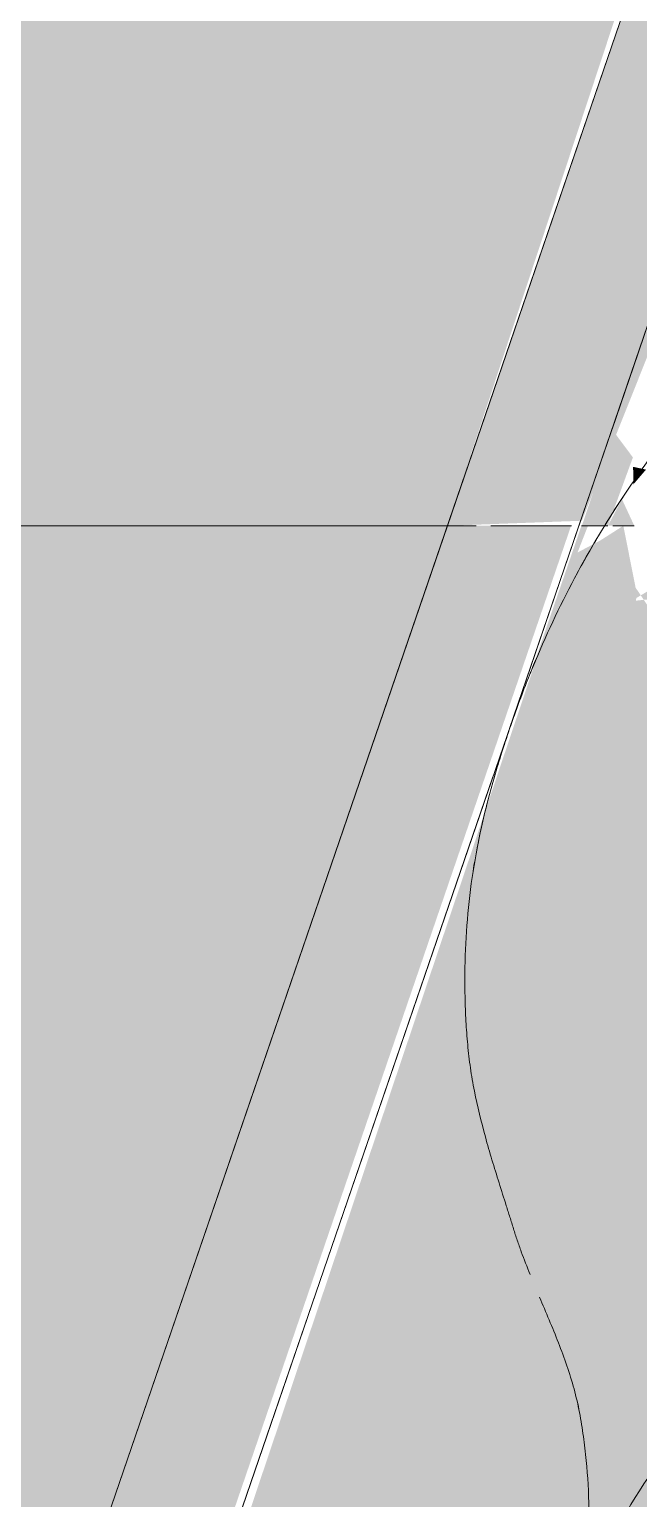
# Model space of a CAD drawing. Header units: millimetres. Extents: x 63432 to 177405, y -1987 to 27578.
# Drawn here: x 161818.91 to 161828.22, y 8824.64 to 8847.08 of the extents above; entities that cross this region are included whole.
import ezdxf

# ---------------------------------------------------------------- set-up
doc = ezdxf.new("R2010")
doc.units = ezdxf.units.MM
doc.layers.add('A-WALL-PATT', color=7, linetype='Continuous', lineweight=9)
for name, color, linetype, lineweight, true_color in [('I-FURN-16', 7, 'Continuous', 9, 0xd1b79e), ('I-FURN-20', 7, 'Continuous', 9, 0x3a3a3a), ('I-FURN-21', 7, 'Continuous', 9, 0x666666), ('I-FURN-22', 7, 'Continuous', 9, 0x302a24), ('I-FURN-23', 7, 'Continuous', 9, 0x52463a), ('I-FURN-24', 7, 'Continuous', 9, 0x1e1e1e), ('I-FURN-25', 7, 'Continuous', 9, 0x987f66), ('I-FURN-26', 7, 'Continuous', 9, 0x2d2d2d), ('I-FURN-28', 7, 'Continuous', 9, 0x1a1a1a), ('I-FURN-30', 7, 'Continuous', 9, 0x4c4c4c), ('I-FURN-32', 7, 'Continuous', 9, 0x2a241e), ('I-FURN-33', 7, 'Continuous', 9, 0x5d4d3d), ('I-FURN-34', 7, 'Continuous', 9, 0xae8e6d), ('I-FURN-38', 7, 'Continuous', 9, 0xa58c72), ('I-FURN-50', 7, 'Continuous', 9, 0xd6b594), ('I-FURN-6', 7, 'Continuous', 9, 0xc0c0c0), ('I-FURN-61', 7, 'Continuous', 9, 0xcabbac), ('I-FURN-62', 7, 'Continuous', 9, 0x8b8b8b), ('I-FURN-63', 7, 'Continuous', 9, 0x4c443d), ('I-FURN-64', 7, 'Continuous', 9, 0x665b51), ('I-FURN-65', 7, 'Continuous', 9, 0x8b7c6d), ('I-FURN-68', 7, 'Continuous', 9, 0x423a31), ('I-FURN-69', 7, 'Continuous', 9, 0x786654), ('I-FURN-70', 7, 'Continuous', 9, 0x786d63), ('I-FURN-71', 7, 'Continuous', 9, 0xa59687)]:
    doc.layers.add(name, color=color, linetype=linetype, lineweight=lineweight, true_color=true_color)
doc.layers.add('I-FURN-17', color=7, linetype='Continuous', lineweight=9, true_color=0x111111, transparency=0.7)
doc.layers.add('I-FURN-18', color=7, linetype='Continuous', lineweight=9, true_color=0xe2b180, transparency=0.7)

# ---------------------------------------------------------------- blocks, each defined once
blk = doc.blocks.new('Chair - Tablet Arm - Chair - Tablet Arm-V79-Развертка 3_12-6')
at = {"layer": 'I-FURN-17'}
h = blk.add_hatch(color=256, dxfattribs=at)
h.paths.add_polyline_path([(-82463.865, 8450), (-82461.856, 8450), (-82328.433, 8839.5), (-82330.322, 8839.5), (-82463.595, 8450.787)])
h.paths.add_polyline_path([(-82323.251, 8834.684), (-82318.457, 8835.093), (-82318.019, 8837.444), (-82318.308, 8839.5), (-82327.233, 8839.5), (-82327.045, 8838.356), (-82325.945, 8837.044), (-82323.267, 8834.697)])
h.paths.add_polyline_path([(-82324.21, 8852.2), (-82312.542, 8852.2), (-82248.351, 9039.435), (-82261.773, 9039.435), (-82325.968, 8852.2), (-82325.303, 8852.2)])
for points in [[(-82328.175, 8839.5), (-82327.871, 8839.5), (-82327.489, 8840.544), (-82327.781, 8840.936), (-82328.269, 8839.5)], [(-82327.481, 8840.134), (-82327.289, 8840.358), (-82327.486, 8840.4)], [(-82327.871, 8839.5), (-82327.468, 8839.5), (-82327.656, 8839.905)]]:
    blk.add_hatch(color=256, dxfattribs=at).paths.add_polyline_path(points)
h = blk.add_hatch(color=256, dxfattribs=at)
h.paths.add_polyline_path([(-82327.444, 8838.356), (-82327.071, 8838.396), (-82327.172, 8838.555), (-82327.437, 8838.396)])
h.paths.add_polyline_path([(-82329.43, 8816.663), (-82324.334, 8832.308), (-82324.08, 8834.384), (-82323.268, 8834.694), (-82326.822, 8837.178), (-82326.72, 8837.473), (-82327.448, 8838.555), (-82327.635, 8839.5), (-82327.993, 8839.272), (-82328.433, 8839.04), (-82335.286, 8818.671), (-82329.564, 8816.709)])
h = blk.add_hatch(color=256, dxfattribs=at)
h.paths.add_polyline_path([(-82325.654, 8836.172), (-82326.792, 8837.264), (-82325.711, 8836.221)])
h.paths.add_polyline_path([(-82325.966, 8836.662), (-82327.172, 8838.118), (-82326.72, 8837.473), (-82326.054, 8836.727)])
h.paths.add_polyline_path([(-82329.015, 8837.349), (-82328.175, 8839.5), (-82328.275, 8839.5), (-82328.833, 8837.879)])
at = {"layer": 'I-FURN-18'}
h = blk.add_hatch(color=256, dxfattribs=at)
h.paths.add_polyline_path([(-82161.309, 8839.5), (-82156.5, 8839.5), (-82156.5, 8852.2), (-82312.542, 8852.2), (-82315.428, 8843.165), (-82315.135, 8842.184), (-82314.547, 8839.5), (-82195.919, 8839.5)])
h.paths.add_polyline_path([(-82397.8, 8839.5), (-82330.322, 8839.5), (-82326.126, 8852.2), (-82397.8, 8852.2)])
h = blk.add_hatch(color=256, dxfattribs=at)
h.paths.add_polyline_path([(-82318.308, 8839.5), (-82318.103, 8839.5), (-82318.417, 8840.854), (-82319.5, 8842.578), (-82320.719, 8843.362), (-82323.291, 8843.566), (-82326.126, 8841.717), (-82327.045, 8840.643), (-82327.172, 8839.5), (-82318.79, 8839.5)])
h.paths.add_polyline_path([(-82330.322, 8839.5), (-82328.269, 8839.577), (-82326.424, 8844.202), (-82324.032, 8846.25), (-82321.943, 8846.996), (-82318.594, 8846.364), (-82316.73, 8845.209), (-82315.566, 8843.381), (-82312.788, 8852.2), (-82325.968, 8852.2), (-82330.183, 8839.905)])
at = {"layer": 'I-FURN-16'}
blk.add_line((-82330.322, 8839.5), (-82397.8, 8839.5), dxfattribs=at)
at = {"layer": 'I-FURN-21'}
blk.add_line((-82330.322, 8839.5), (-82468.248, 8437.217), dxfattribs=at)
at = {"layer": 'I-FURN-22'}
blk.add_line((-82327.829, 8840.911), (-82328.313, 8839.5), dxfattribs=at)
blk.add_open_spline([(-82327.907, 8839.524), (-82327.814, 8839.674), (-82327.719, 8839.822), (-82327.622, 8839.969)], degree=3, dxfattribs=at)
at = {"layer": 'I-FURN-23'}
blk.add_line((-82327.415, 8842.118), (-82327.821, 8840.936), dxfattribs=at)
at = {"layer": 'I-FURN-24'}
blk.add_line((-82328.313, 8839.5), (-82329.05, 8837.349), dxfattribs=at)
blk.add_open_spline([(-82329.015, 8837.349), (-82328.825, 8837.809), (-82328.514, 8838.472), (-82328.158, 8839.104), (-82328.04, 8839.303)], degree=3, knots=[-0.44444444, -0.44444444, -0.44444444, -0.44444444, -0.38888889, -0.36291465, -0.36291465, -0.36291465, -0.36291465], dxfattribs=at)
at = {"layer": 'I-FURN-25'}
for p, q in [((-82327.199, 8842.75), (-82327.415, 8842.118)), ((-82329.884, 8839.5), (-82330.322, 8839.5)), ((-82328.429, 8839.5), (-82329.658, 8839.5))]:
    blk.add_line(p, q, dxfattribs=at)
at = {"layer": 'I-FURN-26'}
for p, q in [((-82329.589, 8835.778), (-82329.05, 8837.349)), ((-82329.05, 8837.349), (-82329.375, 8836.402))]:
    blk.add_line(p, q, dxfattribs=at)
at = {"layer": 'I-FURN-26', "flags": 128}
blk.add_lwpolyline([(-82333.078, 8825.602), (-82332.269, 8827.96), (-82329.628, 8835.664)], dxfattribs=at)
at = {"layer": 'I-FURN-26'}
for points, knots in [([(-82329.371, 8836.402), (-82329.343, 8836.486), (-82329.23, 8836.806), (-82329.11, 8837.119), (-82329.015, 8837.349)], [-0.48197858, -0.48197858, -0.48197858, -0.48197858, -0.47222222, -0.44444444, -0.44444444, -0.44444444, -0.44444444]), ([(-82329.62, 8835.614), (-82329.589, 8835.722), (-82329.515, 8835.971), (-82329.434, 8836.219), (-82329.386, 8836.359)], [-0.51246248, -0.51246248, -0.51246248, -0.51246248, -0.5, -0.48368758, -0.48368758, -0.48368758, -0.48368758]), ([(-82330.012, 8831.577), (-82330.023, 8831.696), (-82330.04, 8831.935), (-82330.06, 8832.419), (-82330.052, 8833.277), (-82329.941, 8834.298), (-82329.766, 8835.069), (-82329.691, 8835.356)], [-0.6666667, -0.6666667, -0.6666667, -0.6666667, -0.6527778, -0.6388889, -0.6111111, -0.5555556, -0.5224055, -0.5224055, -0.5224055, -0.5224055]), ([(-82329.313, 8828.766), (-82329.331, 8828.824), (-82329.367, 8828.942), (-82329.442, 8829.176), (-82329.534, 8829.468), (-82329.642, 8829.817), (-82329.777, 8830.284), (-82329.891, 8830.751), (-82329.963, 8831.162), (-82329.987, 8831.34), (-82329.994, 8831.399)], [-0.7777778, -0.7777778, -0.7777778, -0.7777778, -0.7708333, -0.7638889, -0.75, -0.7361111, -0.7222222, -0.6944444, -0.6805556, -0.6736111, -0.6736111, -0.6736111, -0.6736111]), ([(-82329.059, 8828.068), (-82329.106, 8828.183), (-82329.174, 8828.357), (-82329.257, 8828.59), (-82329.294, 8828.707), (-82329.313, 8828.766)], [-0.80555556, -0.80555556, -0.80555556, -0.80555556, -0.79166667, -0.78472222, -0.77777778, -0.77777778, -0.77777778, -0.77777778]), ([(-82328.304, 8825.959), (-82328.316, 8826.019), (-82328.341, 8826.14), (-82328.402, 8826.379), (-82328.531, 8826.792), (-82328.718, 8827.258), (-82328.866, 8827.605), (-82328.915, 8827.721)], [-0.88888889, -0.88888889, -0.88888889, -0.88888889, -0.88194444, -0.875, -0.86111111, -0.83333333, -0.81944444, -0.81944444, -0.81944444, -0.81944444]), ([(-82328.231, 8823.253), (-82328.211, 8823.416), (-82328.171, 8823.83), (-82328.151, 8824.491), (-82328.184, 8825.107), (-82328.235, 8825.535), (-82328.272, 8825.778), (-82328.293, 8825.899), (-82328.304, 8825.959)], [-0.990012, -0.990012, -0.990012, -0.990012, -0.9722222, -0.9444444, -0.9166667, -0.9027778, -0.8958333, -0.8888889, -0.8888889, -0.8888889, -0.8888889])]:
    blk.add_open_spline(points, degree=3, knots=knots, dxfattribs=at)
at = {"layer": 'I-FURN-28'}
blk.add_line((-82329.05, 8837.349), (-82328.313, 8839.5), dxfattribs=at)
at = {"layer": 'I-FURN-30'}
blk.add_line((-82335.436, 8818.723), (-82333.078, 8825.602), dxfattribs=at)
at = {"layer": 'I-FURN-32'}
blk.add_line((-82328.313, 8839.5), (-82327.821, 8840.936), dxfattribs=at)
at = {"layer": 'I-FURN-33'}
blk.add_line((-82327.808, 8840.974), (-82327.415, 8842.118), dxfattribs=at)
at = {"layer": 'I-FURN-34'}
for p, q in [((-82327.415, 8842.118), (-82327.199, 8842.75)), ((-82330.322, 8839.5), (-82329.884, 8839.5)), ((-82329.658, 8839.5), (-82328.429, 8839.5))]:
    blk.add_line(p, q, dxfattribs=at)
at = {"layer": 'I-FURN-38'}
blk.add_line((-82325.968, 8852.2), (-82330.322, 8839.5), dxfattribs=at)
at = {"layer": 'I-FURN-50'}
blk.add_line((-82397.8, 8839.5), (-82330.322, 8839.5), dxfattribs=at)
blk = doc.blocks.new('Chair - Tablet Arm - Chair - Tablet Arm-V82-Развертка 3_12-6')
at = {"layer": 'I-FURN-16'}
blk.add_line((-82397.8, 8839.5), (-82330.322, 8839.5), dxfattribs=at)
at = {"layer": 'I-FURN-20'}
blk.add_line((-82328.313, 8839.5), (-82329.05, 8837.349), dxfattribs=at)
blk.add_open_spline([(-82329.015, 8837.349), (-82328.825, 8837.809), (-82328.514, 8838.472), (-82328.158, 8839.104), (-82328.04, 8839.303)], degree=3, knots=[-0.44444444, -0.44444444, -0.44444444, -0.44444444, -0.38888889, -0.36291465, -0.36291465, -0.36291465, -0.36291465], dxfattribs=at)
at = {"layer": 'I-FURN-21'}
blk.add_line((-82335.436, 8818.723), (-82333.078, 8825.602), dxfattribs=at)
at = {"layer": 'I-FURN-26'}
blk.add_line((-82329.05, 8837.349), (-82328.313, 8839.5), dxfattribs=at)
at = {"layer": 'I-FURN-30'}
for p, q in [((-82329.589, 8835.778), (-82329.05, 8837.349)), ((-82329.05, 8837.349), (-82329.375, 8836.402)), ((-82332.269, 8827.96), (-82329.628, 8835.664)), ((-82333.078, 8825.602), (-82332.269, 8827.96))]:
    blk.add_line(p, q, dxfattribs=at)
for points, knots in [([(-82329.371, 8836.402), (-82329.343, 8836.486), (-82329.23, 8836.806), (-82329.11, 8837.119), (-82329.015, 8837.349)], [-0.48197858, -0.48197858, -0.48197858, -0.48197858, -0.47222222, -0.44444444, -0.44444444, -0.44444444, -0.44444444]), ([(-82329.62, 8835.614), (-82329.589, 8835.722), (-82329.515, 8835.971), (-82329.434, 8836.219), (-82329.386, 8836.359)], [-0.51246248, -0.51246248, -0.51246248, -0.51246248, -0.5, -0.48368758, -0.48368758, -0.48368758, -0.48368758]), ([(-82330.012, 8831.577), (-82330.023, 8831.696), (-82330.04, 8831.935), (-82330.06, 8832.419), (-82330.052, 8833.277), (-82329.941, 8834.298), (-82329.766, 8835.069), (-82329.691, 8835.356)], [-0.6666667, -0.6666667, -0.6666667, -0.6666667, -0.6527778, -0.6388889, -0.6111111, -0.5555556, -0.5224055, -0.5224055, -0.5224055, -0.5224055]), ([(-82329.313, 8828.766), (-82329.331, 8828.824), (-82329.367, 8828.942), (-82329.442, 8829.176), (-82329.534, 8829.468), (-82329.642, 8829.817), (-82329.777, 8830.284), (-82329.891, 8830.751), (-82329.963, 8831.162), (-82329.987, 8831.34), (-82329.994, 8831.399)], [-0.7777778, -0.7777778, -0.7777778, -0.7777778, -0.7708333, -0.7638889, -0.75, -0.7361111, -0.7222222, -0.6944444, -0.6805556, -0.6736111, -0.6736111, -0.6736111, -0.6736111]), ([(-82329.059, 8828.068), (-82329.106, 8828.183), (-82329.174, 8828.357), (-82329.257, 8828.59), (-82329.294, 8828.707), (-82329.313, 8828.766)], [-0.80555556, -0.80555556, -0.80555556, -0.80555556, -0.79166667, -0.78472222, -0.77777778, -0.77777778, -0.77777778, -0.77777778]), ([(-82328.231, 8823.253), (-82328.211, 8823.416), (-82328.171, 8823.83), (-82328.151, 8824.491), (-82328.184, 8825.107), (-82328.235, 8825.535), (-82328.272, 8825.778), (-82328.303, 8825.959), (-82328.341, 8826.14), (-82328.402, 8826.379), (-82328.531, 8826.792), (-82328.718, 8827.258), (-82328.866, 8827.605), (-82328.915, 8827.721)], [-0.990012, -0.990012, -0.990012, -0.990012, -0.9722222, -0.9444444, -0.9166667, -0.9027778, -0.8958333, -0.8888889, -0.8819444, -0.875, -0.8611111, -0.8333333, -0.8194444, -0.8194444, -0.8194444, -0.8194444])]:
    blk.add_open_spline(points, degree=3, knots=knots, dxfattribs=at)
at = {"layer": 'I-FURN-38'}
for p, q in [((-82327.415, 8842.118), (-82327.199, 8842.75)), ((-82330.322, 8839.5), (-82329.884, 8839.5)), ((-82329.658, 8839.5), (-82328.429, 8839.5))]:
    blk.add_line(p, q, dxfattribs=at)
at = {"layer": 'I-FURN-61'}
blk.add_line((-82330.322, 8839.5), (-82397.8, 8839.5), dxfattribs=at)
at = {"layer": 'I-FURN-62'}
blk.add_line((-82330.322, 8839.5), (-82468.248, 8437.217), dxfattribs=at)
at = {"layer": 'I-FURN-63'}
blk.add_line((-82327.829, 8840.911), (-82328.313, 8839.5), dxfattribs=at)
blk.add_open_spline([(-82327.907, 8839.524), (-82327.814, 8839.674), (-82327.719, 8839.822), (-82327.622, 8839.969)], degree=3, dxfattribs=at)
at = {"layer": 'I-FURN-64'}
blk.add_line((-82327.415, 8842.118), (-82327.821, 8840.936), dxfattribs=at)
at = {"layer": 'I-FURN-65'}
for p, q in [((-82327.199, 8842.75), (-82327.415, 8842.118)), ((-82329.884, 8839.5), (-82330.322, 8839.5)), ((-82328.429, 8839.5), (-82329.658, 8839.5))]:
    blk.add_line(p, q, dxfattribs=at)
at = {"layer": 'I-FURN-68'}
blk.add_line((-82328.313, 8839.5), (-82327.821, 8840.936), dxfattribs=at)
at = {"layer": 'I-FURN-69'}
blk.add_line((-82327.808, 8840.974), (-82327.415, 8842.118), dxfattribs=at)
at = {"layer": 'I-FURN-71'}
blk.add_line((-82325.968, 8852.2), (-82330.322, 8839.5), dxfattribs=at)
blk = doc.blocks.new('Chair - Tablet Arm - Chair - Tablet Arm-V89-Развертка 3_12-6')
at = {"layer": 'I-FURN-21'}
for p, q in [((-82329.05, 8837.349), (-82328.313, 8839.5)), ((-82327.871, 8839.5), (-82328.275, 8839.5))]:
    blk.add_line(p, q, dxfattribs=at)
at = {"layer": 'I-FURN-6'}
for p, q in [((-82261.557, 9040.064), (-82468.258, 8437.188)), ((-82330.322, 8839.5), (-82397.8, 8839.5))]:
    blk.add_line(p, q, dxfattribs=at)
blk.add_open_spline([(-82326.126, 8826.298), (-82326.606, 8825.828), (-82327.452, 8824.808), (-82328.041, 8823.617), (-82328.269, 8822.978)], degree=3, dxfattribs=at)
at = {"layer": 'I-FURN-61'}
blk.add_line((-82397.8, 8839.5), (-82330.322, 8839.5), dxfattribs=at)
at = {"layer": 'I-FURN-62'}
for p, q in [((-82329.884, 8839.5), (-82330.322, 8839.5)), ((-82328.429, 8839.5), (-82329.658, 8839.5)), ((-82327.468, 8839.5), (-82327.795, 8839.5))]:
    blk.add_line(p, q, dxfattribs=at)
at = {"layer": 'I-FURN-62', "flags": 128}
for points in [[(-82327.199, 8842.75), (-82327.829, 8840.911), (-82329.375, 8836.402)], [(-82335.436, 8818.723), (-82332.269, 8827.96), (-82329.589, 8835.778), (-82329.05, 8837.349)]]:
    blk.add_lwpolyline(points, dxfattribs=at)
at = {"layer": 'I-FURN-62'}
for points, knots in [([(-82327.622, 8839.969), (-82327.35, 8840.379), (-82326.915, 8840.974), (-82326.342, 8841.613), (-82325.996, 8841.951), (-82325.772, 8842.148), (-82325.587, 8842.301), (-82325.397, 8842.454), (-82325.054, 8842.72), (-82324.534, 8843.079), (-82323.984, 8843.37), (-82323.589, 8843.519), (-82323.361, 8843.586), (-82323.189, 8843.625), (-82323.016, 8843.656), (-82322.783, 8843.688), (-82322.37, 8843.72), (-82321.949, 8843.705), (-82321.645, 8843.667), (-82321.585, 8843.659)], [-0.3333333, -0.3333333, -0.3333333, -0.3333333, -0.2777778, -0.25, -0.2361111, -0.2222222, -0.2152778, -0.2083333, -0.1944444, -0.1666667, -0.1388889, -0.125, -0.1180556, -0.1111111, -0.1041667, -0.0972222, -0.0833333, -0.0555556, -0.0487546, -0.0487546, -0.0487546, -0.0487546]), ([(-82329.059, 8828.068), (-82329.106, 8828.183), (-82329.174, 8828.357), (-82329.257, 8828.59), (-82329.313, 8828.766), (-82329.367, 8828.942), (-82329.442, 8829.176), (-82329.534, 8829.468), (-82329.642, 8829.817), (-82329.777, 8830.284), (-82329.891, 8830.751), (-82329.963, 8831.162), (-82329.994, 8831.399), (-82330.019, 8831.636), (-82330.04, 8831.935), (-82330.06, 8832.419), (-82330.052, 8833.277), (-82329.919, 8834.495), (-82329.611, 8835.699), (-82329.288, 8836.656), (-82328.931, 8837.583), (-82328.401, 8838.713), (-82327.894, 8839.559), (-82327.622, 8839.969)], [-0.8055556, -0.8055556, -0.8055556, -0.8055556, -0.7916667, -0.7847222, -0.7777778, -0.7708333, -0.7638889, -0.75, -0.7361111, -0.7222222, -0.6944444, -0.6805556, -0.6736111, -0.6666667, -0.6527778, -0.6388889, -0.6111111, -0.5555556, -0.5, -0.4722222, -0.4444444, -0.3888889, -0.3333333, -0.3333333, -0.3333333, -0.3333333]), ([(-82328.231, 8823.253), (-82328.211, 8823.416), (-82328.171, 8823.83), (-82328.151, 8824.491), (-82328.184, 8825.107), (-82328.235, 8825.535), (-82328.272, 8825.778), (-82328.303, 8825.959), (-82328.341, 8826.14), (-82328.402, 8826.379), (-82328.531, 8826.792), (-82328.718, 8827.258), (-82328.866, 8827.605), (-82328.915, 8827.721)], [-0.990012, -0.990012, -0.990012, -0.990012, -0.9722222, -0.9444444, -0.9166667, -0.9027778, -0.8958333, -0.8888889, -0.8819444, -0.875, -0.8611111, -0.8333333, -0.8194444, -0.8194444, -0.8194444, -0.8194444])]:
    blk.add_open_spline(points, degree=3, knots=knots, dxfattribs=at)
at = {"layer": 'I-FURN-70'}
for p, q in [((-82328.313, 8839.5), (-82327.821, 8840.936)), ((-82328.275, 8839.5), (-82327.871, 8839.5))]:
    blk.add_line(p, q, dxfattribs=at)
at = {"layer": 'I-FURN-71'}
for p, q in [((-82327.808, 8840.974), (-82327.199, 8842.75)), ((-82330.322, 8839.5), (-82329.884, 8839.5)), ((-82329.658, 8839.5), (-82328.429, 8839.5)), ((-82327.795, 8839.5), (-82327.468, 8839.5))]:
    blk.add_line(p, q, dxfattribs=at)

msp = doc.modelspace()

# ---------------------------------------------------------------- hatches: boundary and pattern name
at = {"layer": 'A-WALL-PATT'}
h = msp.add_hatch(color=256, dxfattribs=at)
h.paths.add_polyline_path([(160606.618, 8450), (161691.753, 8450), (161825.295, 8839.5), (161732.418, 8839.5), (161732.418, 8852.2), (161829.65, 8852.2), (161893.845, 9039.435), (161693.893, 9039.435), (161693.893, 9052.135), (161950.358, 9052.135), (161960.047, 9050.621), (161968.812, 9046.221), (161975.816, 9039.357), (161980.941, 9029.081), (162041.586, 8852.2), (162075.318, 8852.2), (162075.318, 8840.405), (162077.828, 8840.698), (162088.487, 8844.86), (162096.149, 8849.899), (162103.516, 8857.899), (162108.392, 8866.344), (162111.352, 8876.231), (162126.456, 8961.891), (162120.202, 8962.994), (162158.249, 9178.767), (162164.452, 9177.381), (162151.27, 9102.622), (162163.777, 9100.416), (162123.239, 8871.957), (162120.053, 8861.314), (162113.418, 8849.822), (162103.511, 8839.644), (162093.226, 8832.879), (162080.757, 8828.34), (162067.577, 8826.8), (162050.294, 8826.8), (162179.653, 8450), (162691.753, 8450), (162825.295, 8839.5), (162732.418, 8839.5), (162732.418, 8852.2), (162829.65, 8852.2), (162893.845, 9039.435), (162693.893, 9039.435), (162693.893, 9052.135), (162950.358, 9052.135), (162960.047, 9050.621), (162968.812, 9046.221), (162975.816, 9039.357), (162980.941, 9029.081), (163041.586, 8852.2), (163075.318, 8852.2), (163075.318, 8840.405), (163077.828, 8840.698), (163088.487, 8844.86), (163096.149, 8849.899), (163103.516, 8857.899), (163108.392, 8866.344), (163111.352, 8876.231), (163126.456, 8961.891), (163120.202, 8962.994), (163158.249, 9178.767), (163164.452, 9177.381), (163151.27, 9102.622), (163163.777, 9100.416), (163123.239, 8871.957), (163120.053, 8861.314), (163113.418, 8849.822), (163103.516, 8839.647), (163093.226, 8832.879), (163080.757, 8828.34), (163067.246, 8826.8), (163050.294, 8826.8), (163179.653, 8450), (163691.753, 8450), (163825.295, 8839.5), (163732.418, 8839.5), (163732.418, 8852.2), (163829.65, 8852.2), (163893.845, 9039.435), (163693.893, 9039.435), (163693.893, 9052.135), (163950.358, 9052.135), (163960.047, 9050.621), (163968.812, 9046.221), (163975.816, 9039.357), (163980.941, 9029.081), (164041.586, 8852.2), (164075.318, 8852.2), (164075.318, 8840.405), (164077.828, 8840.698), (164088.487, 8844.86), (164096.149, 8849.899), (164103.516, 8857.899), (164108.392, 8866.344), (164111.352, 8876.231), (164126.456, 8961.891), (164120.202, 8962.994), (164158.249, 9178.767), (164164.452, 9177.381), (164151.27, 9102.622), (164163.777, 9100.416), (164123.239, 8871.957), (164120.053, 8861.314), (164113.418, 8849.822), (164103.511, 8839.644), (164093.226, 8832.879), (164080.757, 8828.34), (164067.577, 8826.8), (164050.294, 8826.8), (164179.653, 8450), (164234.618, 8450), (164234.618, 13150), (160606.618, 13150), (160606.618, 9070.657)])
h.paths.add_polyline_path([(161707.188, 8450), (162164.048, 8450), (162034.715, 8826.8), (161836.273, 8826.538), (161831.646, 8813.228), (161830.857, 8810.703), (161717.284, 8479.447)])
h.paths.add_polyline_path([(162928.803, 8450), (163164.048, 8450), (163034.715, 8826.8), (162836.273, 8826.538), (162831.646, 8813.228), (162830.857, 8810.703), (162707.188, 8450), (162859.581, 8450)])
h.paths.add_polyline_path([(164164.048, 8450), (164034.715, 8826.8), (163836.273, 8826.538), (163831.646, 8813.228), (163830.857, 8810.703), (163707.188, 8450), (164140.184, 8450)])
h.paths.add_polyline_path([(161959.698, 8852.2), (162028.16, 8852.2), (161968.226, 9026.768), (161961.431, 9035.887), (161950.358, 9039.435), (161907.27, 9039.435), (161843.075, 8852.2), (161925.089, 8852.2)])
h.paths.add_polyline_path([(163999.118, 8852.2), (164028.16, 8852.2), (163968.226, 9026.768), (163961.431, 9035.887), (163950.358, 9039.435), (163907.27, 9039.435), (163843.075, 8852.2), (163967.129, 8852.2)])
h.paths.add_polyline_path([(163019.772, 8852.2), (163028.16, 8852.2), (162968.226, 9026.768), (162961.431, 9035.887), (162950.358, 9039.435), (162907.27, 9039.435), (162843.075, 8852.2), (163013.984, 8852.2)])
h.paths.add_polyline_path([(162898.989, 9055.4), (162441.437, 9055.4), (162441.437, 9074.45), (163024.518, 9074.45), (163024.518, 9055.4), (162901.398, 9055.4)])
h.paths.add_polyline_path([(161717.421, 9055.4), (161441.437, 9055.4), (161441.437, 9074.45), (162024.518, 9074.45), (162024.518, 9055.4), (161752.033, 9055.4)])
h.paths.add_polyline_path([(164004.006, 9055.4), (163441.437, 9055.4), (163441.437, 9074.45), (164024.518, 9074.45), (164024.518, 9055.4), (164005.468, 9055.4)])

# ---------------------------------------------------------------- block references
at = {"layer": 'I-FURN-16'}
msp.add_blockref('Chair - Tablet Arm - Chair - Tablet Arm-V79-Развертка 3_12-6', (244155.618, 0), dxfattribs=at)
at = {"layer": 'I-FURN-6'}
msp.add_blockref('Chair - Tablet Arm - Chair - Tablet Arm-V89-Развертка 3_12-6', (244155.618, 0), dxfattribs=at)
at = {"layer": 'I-FURN-61'}
msp.add_blockref('Chair - Tablet Arm - Chair - Tablet Arm-V82-Развертка 3_12-6', (244155.618, 0), dxfattribs=at)

doc.saveas('drawing.dxf')
